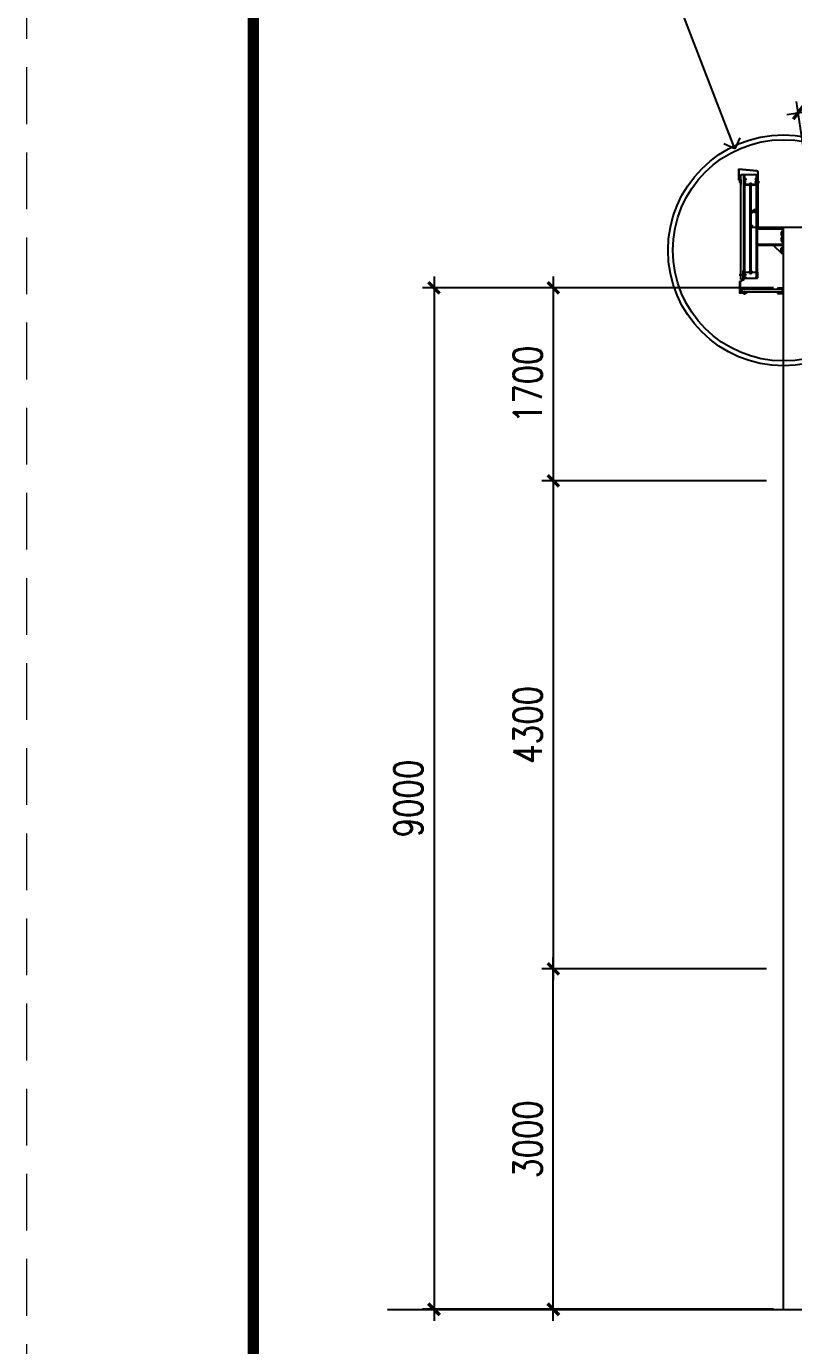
# Model space of a CAD drawing. Header units: inches. Extents: x 651127 to 1529722, y 768575 to 1021311.
# Drawn here: x 1000354 to 1007111, y 843677 to 855301 of the extents above; entities that cross this region are included whole.
import ezdxf

# ---------------------------------------------------------------- set-up
doc = ezdxf.new("R2010")
doc.units = ezdxf.units.IN
doc.header["$LTSCALE"] = 1000
doc.header["$MEASUREMENT"] = 0
doc.linetypes.add('HIDDEN', pattern=[0.375, 0.25, -0.125])
doc.layers.get('DEFPOINTS').update_dxf_attribs({"color": 8, "lineweight": 9})
for name, color, linetype in [('DWGshare.com_1', 7, 'Continuous'), ('DWGshare.com_19', 136, 'Continuous'), ('DWGshare.com_2', 147, 'Continuous'), ('DWGshare.com_3', 7, 'Continuous'), ('DWGshare.com_32', 253, 'Continuous'), ('DWGshare.com_33', 9, 'Continuous'), ('DWGshare.com_34', 1, 'Continuous'), ('DWGshare.com_35', 9, 'Continuous'), ('DWGshare.com_36', 2, 'Continuous')]:
    doc.layers.add(name, color=color, linetype=linetype)
doc.styles.add('DWGshare.com_14', font='romans.shx', dxfattribs={"width": 0.8})
doc.styles.add('DWGshare.com_4', font='romans.shx', dxfattribs={"width": 0.8})
doc.dimstyles.new('DWGshare.com_1', dxfattribs={"dimscale": 100, "dimtxt": 2.5, "dimasz": 1, "dimexe": 1, "dimexo": 1.5, "dimgap": 1, "dimtad": 1, "dimdec": 0, "dimzin": 0, "dimdsep": 46, "dimtxsty": 'DWGshare.com_4', "dimblk": 'DWGshare.com_1', "dimcen": 1.5, "dimdle": 1, "dimclrd": 256, "dimclre": 256, "dimclrt": 7, "dimadec": 0, "dimazin": 0, "dimtfac": 1, "dimtdec": 0, "dimtix": 1, "dimtmove": 2, "dimatfit": 3, "dimfxl": 1, "dimtolj": 1, "dimtzin": 0, "dimarcsym": 0})
doc.dimstyles.new('DWGshare.com_10', dxfattribs={"dimscale": 100, "dimtxt": 2.5, "dimasz": 1.5, "dimexe": 1.5, "dimexo": 1.5, "dimgap": 1, "dimtad": 1, "dimdec": 0, "dimzin": 0, "dimdsep": 46, "dimtxsty": 'DWGshare.com_14', "dimblk": 'DWGshare.com_1', "dimcen": 3, "dimdle": 1.5, "dimclrd": 252, "dimclre": 252, "dimclrt": 7, "dimadec": 0, "dimazin": 0, "dimtfac": 1, "dimtdec": 0, "dimtix": 1, "dimtmove": 2, "dimatfit": 3, "dimldrblk": 'DWGshare.com_13', "dimfxl": 1, "dimtolj": 1, "dimtzin": 0, "dimlwd": -1, "dimlwe": -1, "dimarcsym": 0})

# ---------------------------------------------------------------- blocks, each defined once
blk = doc.blocks.new('DWGshare.com_1')
at = {"color": 0, "linetype": 'ByBlock', "const_width": 0.3}
blk.add_lwpolyline([(-0.5, -0.5), (0.5, 0.5)], dxfattribs=at)
blk = doc.blocks.new('*D1220')
at = {"layer": 'DEFPOINTS', "color": 0, "transparency": 16777216}
for p in [(1004995, 846997), (1007023, 846997), (1006369, 843997)]:
    blk.add_point(p, dxfattribs=at)
at = {"layer": 'DWGshare.com_2', "lineweight": -2, "transparency": 16777216}
for p, q in [((1004995, 843897), (1004995, 847097)), ((1006873, 846997), (1004895, 846997)), ((1006219, 843997), (1004895, 843997))]:
    blk.add_line(p, q, dxfattribs=at)
at = {"layer": 'DWGshare.com_2', "lineweight": -2, "transparency": 16777216, "xscale": 100, "yscale": 100, "zscale": 100}
for p, rotation in [((1004995, 846997), 90), ((1004995, 843997), 270)]:
    blk.add_blockref('DWGshare.com_1', p, dxfattribs=dict(at, rotation=rotation))
at = {"layer": 'DWGshare.com_2', "color": 7, "transparency": 16777216, "insert": (1004770, 845497), "char_height": 250, "attachment_point": 5, "rotation": 90, "style": 'DWGshare.com_4'}
blk.add_mtext('\\A1;3000', dxfattribs=at)
blk = doc.blocks.new('*D1221')
at = {"layer": 'DEFPOINTS', "color": 0, "transparency": 16777216}
for p in [(1007083, 852997), (1003944, 843997), (1007083, 843997)]:
    blk.add_point(p, dxfattribs=at)
at = {"layer": 'DWGshare.com_2', "lineweight": -2, "transparency": 16777216}
for p, q in [((1003944, 853097), (1003944, 843897)), ((1006933, 852997), (1003844, 852997)), ((1006933, 843997), (1003844, 843997))]:
    blk.add_line(p, q, dxfattribs=at)
at = {"layer": 'DWGshare.com_2', "lineweight": -2, "transparency": 16777216, "xscale": 100, "yscale": 100, "zscale": 100}
for p, rotation in [((1003944, 852997), 90), ((1003944, 843997), 270)]:
    blk.add_blockref('DWGshare.com_1', p, dxfattribs=dict(at, rotation=rotation))
at = {"layer": 'DWGshare.com_2', "color": 7, "transparency": 16777216, "insert": (1003719, 848497), "char_height": 250, "attachment_point": 5, "rotation": 90, "style": 'DWGshare.com_4'}
blk.add_mtext('\\A1;9000', dxfattribs=at)
blk = doc.blocks.new('*D1250')
at = {"layer": 'DEFPOINTS', "color": 0, "transparency": 16777216}
for p in [(1039151, 859340), (1039273, 858529), (1007273, 853729)]:
    blk.add_point(p, dxfattribs=at)
at = {"layer": 'DWGshare.com_2', "lineweight": -2, "transparency": 16777216}
for p, q in [((1039250, 858677), (1039136, 859439)), ((1007052, 854525), (1039250, 859355)), ((1007250, 853877), (1007136, 854639))]:
    blk.add_line(p, q, dxfattribs=at)
at = {"layer": 'DWGshare.com_2', "lineweight": -2, "transparency": 16777216, "xscale": 100, "yscale": 100, "zscale": 100}
for p, rotation in [((1039151, 859340), 8.530765609948126), ((1007151, 854540), 188.5307656099481)]:
    blk.add_blockref('DWGshare.com_1', p, dxfattribs=dict(at, rotation=rotation))
at = {"layer": 'DWGshare.com_2', "color": 7, "transparency": 16777216, "insert": (1023117, 857162), "char_height": 250, "attachment_point": 5, "rotation": 8.5308, "style": 'DWGshare.com_4'}
blk.add_mtext('\\A1;32358', dxfattribs=at)
blk = doc.blocks.new('*D1246')
at = {"layer": 'DEFPOINTS', "color": 0, "transparency": 16777216}
for p in [(1007083, 852997), (1004995, 851297), (1007023, 851297)]:
    blk.add_point(p, dxfattribs=at)
at = {"layer": 'DWGshare.com_2', "lineweight": -2, "transparency": 16777216}
for p, q in [((1004995, 853097), (1004995, 851197)), ((1006933, 852997), (1004895, 852997)), ((1006873, 851297), (1004895, 851297))]:
    blk.add_line(p, q, dxfattribs=at)
at = {"layer": 'DWGshare.com_2', "lineweight": -2, "transparency": 16777216, "xscale": 100, "yscale": 100, "zscale": 100}
for p, rotation in [((1004995, 852997), 90), ((1004995, 851297), 270)]:
    blk.add_blockref('DWGshare.com_1', p, dxfattribs=dict(at, rotation=rotation))
at = {"layer": 'DWGshare.com_2', "color": 7, "transparency": 16777216, "insert": (1004770, 852147), "char_height": 250, "attachment_point": 5, "rotation": 90, "style": 'DWGshare.com_4'}
blk.add_mtext('\\A1;1700', dxfattribs=at)
blk = doc.blocks.new('DWGshare.com_13')
at = {"color": 0, "linetype": 'ByBlock', "lineweight": -2}
for p, q in [((0, 0), (-1, 0)), ((-0.5, 0.5), (0, 0)), ((0, 0), (-0.5, -0.5))]:
    blk.add_line(p, q, dxfattribs=at)
blk = doc.blocks.new('*D1248')
at = {"layer": 'DEFPOINTS', "color": 0, "transparency": 16777216}
for p in [(1007023, 851297), (1004995, 846997), (1007023, 846997)]:
    blk.add_point(p, dxfattribs=at)
at = {"layer": 'DWGshare.com_2', "lineweight": -2, "transparency": 16777216}
for p, q in [((1004995, 851397), (1004995, 846897)), ((1006873, 851297), (1004895, 851297)), ((1006873, 846997), (1004895, 846997))]:
    blk.add_line(p, q, dxfattribs=at)
at = {"layer": 'DWGshare.com_2', "lineweight": -2, "transparency": 16777216, "xscale": 100, "yscale": 100, "zscale": 100}
for p, rotation in [((1004995, 851297), 90), ((1004995, 846997), 270)]:
    blk.add_blockref('DWGshare.com_1', p, dxfattribs=dict(at, rotation=rotation))
at = {"layer": 'DWGshare.com_2', "color": 7, "transparency": 16777216, "insert": (1004770, 849147), "char_height": 250, "attachment_point": 5, "rotation": 90, "style": 'DWGshare.com_4'}
blk.add_mtext('\\A1;4300', dxfattribs=at)

msp = doc.modelspace()

# ---------------------------------------------------------------- linework, layer by layer
at = {"layer": 'DEFPOINTS', "linetype": 'HIDDEN', "ltscale": 2}
msp.add_lwpolyline([(1000353.7, 831540.9), (1084453.7, 831540.9), (1084453.7, 890940.9), (1000353.7, 890940.9)], close=True, dxfattribs=at)
at = {"layer": 'DWGshare.com_1', "const_width": 100}
msp.add_lwpolyline([(1002353.7, 832040.9), (1083953.7, 832040.9), (1083953.7, 890440.9), (1002353.7, 890440.9)], close=True, dxfattribs=at)
at = {"layer": 'DWGshare.com_3'}
msp.add_line((1007022.5, 843996.9), (1007022.5, 853528.5), dxfattribs=at)
at = {"layer": 'DWGshare.com_32', "ltscale": 0.9}
for p, q in [((1006627.7, 854046.9), (1006786.8, 854030.9)), ((1006627.7, 853946.9), (1006627.7, 854046.9)), ((1006630.7, 853949.9), (1006630.7, 854043.6)), ((1006630.7, 854043.6), (1006786.5, 854027.9)), ((1006644.1, 853946.9), (1006644.1, 853908.7)), ((1006647.1, 853908.7), (1006644.1, 853908.7)), ((1006647.1, 853949.9), (1006647.1, 853908.7)), ((1006647.5, 853996.9), (1006672.5, 853996.9)), ((1006647.5, 853071.6), (1006647.5, 853996.9)), ((1006672.5, 853071.6), (1006672.5, 853996.9)), ((1006672.5, 853084), (1006672.5, 853996.9)), ((1006672.5, 853996.9), (1006792.5, 853996.9)), ((1006680.5, 853084), (1006680.5, 853996.9)), ((1006784.5, 853084), (1006784.5, 853996.9)), ((1006792.5, 853084), (1006792.5, 853996.9)), ((1006795.5, 854017.9), (1006795.5, 853772.1)), ((1006795.5, 853917.2), (1006798.5, 853917.2)), ((1006798.5, 853917.2), (1006798.5, 854017.9)), ((1006792.5, 853524.5), (1007012.5, 853524.5)), ((1006792.5, 853516.5), (1007012.5, 853516.5)), ((1007001.2, 853486.3), (1007001.2, 853462.8)), ((1007011.8, 853490.5), (1007003, 853490.5)), ((1007003, 853482), (1007011.8, 853482)), ((1007003, 853467), (1007011.8, 853467)), ((1007003, 853458.5), (1007011.8, 853458.5)), ((1007011.8, 853440.5), (1007003, 853440.5)), ((1007011.8, 853458.5), (1007011.8, 853490.5)), ((1007011.8, 853488.3), (1007012.5, 853488.3)), ((1007011.8, 853482.5), (1007023.6, 853482.5)), ((1007011.8, 853466.5), (1007024, 853466.5)), ((1007011.8, 853460.8), (1007012.5, 853460.8)), ((1007011.8, 853408.5), (1007011.8, 853440.5)), ((1007012.5, 853524.5), (1007012.5, 853294.5)), ((1007012.5, 853524.5), (1007022.5, 853524.5)), ((1007012.5, 853460.8), (1007012.5, 853488.3)), ((1006792.5, 853382.5), (1007012.5, 853382.5)), ((1006792.5, 853374.5), (1007012.5, 853374.5)), ((1007012.5, 853294.5), (1006932.5, 853374.5)), ((1007001.2, 853436.3), (1007001.2, 853412.8)), ((1007001.2, 853322.8), (1007001.2, 853346.3)), ((1007003, 853432), (1007011.8, 853432)), ((1007003, 853417), (1007011.8, 853417)), ((1007003, 853408.5), (1007011.8, 853408.5)), ((1007003, 853350.5), (1007011.8, 853350.5)), ((1007003, 853342), (1007011.8, 853342)), ((1007003, 853327), (1007011.8, 853327)), ((1007011.8, 853438.3), (1007012.5, 853438.3)), ((1007011.8, 853432.5), (1007023.6, 853432.5)), ((1007011.8, 853416.5), (1007024, 853416.5)), ((1007011.8, 853410.8), (1007012.5, 853410.8)), ((1007011.8, 853350.5), (1007011.8, 853318.5)), ((1007011.8, 853348.3), (1007012.5, 853348.3)), ((1007011.8, 853342.5), (1007024, 853342.5)), ((1007011.8, 853326.5), (1007023.6, 853326.5)), ((1007012.5, 853410.8), (1007012.5, 853438.3)), ((1007012.5, 853348.3), (1007012.5, 853320.8)), ((1007011.8, 853318.5), (1007003, 853318.5)), ((1007011.8, 853320.8), (1007012.5, 853320.8)), ((1007012.5, 853294.5), (1007022.5, 853294.5)), ((1006672.5, 853071.6), (1006647.5, 853071.6)), ((1007010.9, 852984), (1006652.6, 852984)), ((1006652.6, 852984), (1006652.6, 852959)), ((1006672.5, 853084), (1006792.5, 853084)), ((1007010.9, 852984), (1007010.9, 852959)), ((1007010.9, 852959), (1006652.6, 852959))]:
    msp.add_line(p, q, dxfattribs=at)
at = {"layer": 'DWGshare.com_32', "ltscale": 100}
for p, q in [((1006627.7, 853946.9), (1006644.1, 853946.9)), ((1006630.7, 853949.9), (1006647.1, 853949.9)), ((1007022.5, 852994.5), (1006969.5, 852994.5)), ((1006969.5, 852994.5), (1006969.5, 852991.5)), ((1007019.5, 852991.5), (1006969.5, 852991.5)), ((1007019.5, 852951.5), (1007019.5, 852991.5)), ((1007022.5, 852948.5), (1007022.5, 852994.5)), ((1006969.5, 852951.5), (1007019.5, 852951.5)), ((1006969.5, 852951.5), (1006969.5, 852948.5)), ((1006969.5, 852948.5), (1007022.5, 852948.5))]:
    msp.add_line(p, q, dxfattribs=at)
at = {"layer": 'DWGshare.com_32', "ltscale": 0.9}
for points in [[(1006772.5, 853951.3), (1006789.5, 853951.3), (1006789.5, 853907.3), (1006675.5, 853907.3), (1006675.5, 853951.3), (1006692.5, 853951.3), (1006692.5, 853954.3), (1006672.5, 853954.3), (1006672.5, 853904.3), (1006792.5, 853904.3), (1006792.5, 853954.3), (1006772.5, 853954.3)], [(1006745.5, 853548.5), (1006745.5, 853531.5), (1006789.5, 853531.5), (1006789.5, 853675.5), (1006745.5, 853675.5), (1006745.5, 853658.5), (1006742.5, 853658.5), (1006742.5, 853678.5), (1006792.5, 853678.5), (1006792.5, 853528.5), (1006742.5, 853528.5), (1006742.5, 853548.5)], [(1006667, 853067.6), (1006667, 853147.7), (1006670, 853147.7), (1006670, 853065.7), (1006640.9, 853052.9), (1006640.9, 852952.9), (1006694.7, 852952.9), (1006698.9, 852959), (1006701.3, 852957.3), (1006696.3, 852949.9), (1006637.9, 852949.9), (1006637.9, 853054.9)], [(1006772.5, 853090.1), (1006789.5, 853090.1), (1006789.5, 853134.1), (1006675.5, 853134.1), (1006675.5, 853090.1), (1006692.5, 853090.1), (1006692.5, 853087.1), (1006672.5, 853087.1), (1006672.5, 853137.1), (1006792.5, 853137.1), (1006792.5, 853087.1), (1006772.5, 853087.1)]]:
    msp.add_lwpolyline(points, close=True, dxfattribs=at)
msp.add_lwpolyline([(1007272.5, 853880.6), (1007272.5, 853528.5), (1006792.5, 853528.5), (1006792.5, 853946.9), (1006795.5, 853946.9), (1006795.5, 853531.5), (1007269.5, 853531.5), (1007269.5, 853880.6), (1007272.5, 853880.6)], dxfattribs=at)
for centre, radius, start, end in [((1006785.5, 854017.9), 10, 0, 84.24119), ((1006785.5, 854017.9), 13, 0, 84.24119), ((1007007.1, 853486.3), 5.95, 134.51051, 225.48949), ((1007001.2, 853482), 6.866e-13, 331.78679, 325.6539), ((1007017.9, 853474.5), 16.7, 153.32156, 206.67844), ((1007007.1, 853462.8), 5.95, 134.51051, 225.48949), ((1007007.1, 853436.3), 5.95, 134.51051, 225.48949), ((1007001.2, 853432), 6.866e-13, 331.78679, 325.6539), ((1007017.9, 853424.5), 16.7, 153.32156, 206.67844), ((1007007.1, 853412.8), 5.95, 134.51051, 225.48949), ((1007007.1, 853346.3), 5.95, 134.51051, 225.48949), ((1007017.9, 853334.5), 16.7, 153.32156, 206.67844), ((1007007.1, 853322.8), 5.95, 134.51051, 225.48949), ((1007001.2, 853327), 6.866e-13, 34.3461, 28.21321)]:
    msp.add_arc(centre, radius, start, end, dxfattribs=at)
at = {"layer": 'DWGshare.com_33', "color": 1}
msp.add_line((1003533.1, 843996.9), (1072633.8, 843996.9), dxfattribs=at)
at = {"layer": 'DWGshare.com_34', "ltscale": 100}
for radius in [1017.4, 974.7]:
    msp.add_circle((1007022.5, 853328.2), radius, dxfattribs=at)
at = {"layer": 'DWGshare.com_35'}
for p, q in [((1006637.7, 853924.7), (1006637.7, 853933.9)), ((1006638.4, 853935.6), (1006643.1, 853935.6)), ((1006638.4, 853932.3), (1006643.1, 853932.3)), ((1006638.4, 853926.3), (1006643.1, 853926.3)), ((1006643.1, 853923), (1006638.4, 853923)), ((1006643.1, 853936.3), (1006643.9, 853936.3)), ((1006643.1, 853936.3), (1006643.1, 853922.2)), ((1006643.9, 853922.2), (1006643.1, 853922.2)), ((1006643.9, 853936.3), (1006643.9, 853922.2)), ((1006643.9, 853934.7), (1006644.1, 853934.7)), ((1006643.9, 853923.9), (1006644.1, 853923.9)), ((1006644.1, 853934.7), (1006644.1, 853923.9)), ((1006672.6, 853933.8), (1006672.3, 853933.5)), ((1006672.3, 853931.3), (1006673.5, 853925.5)), ((1006672.3, 853925.1), (1006672.7, 853925.5)), ((1006672.6, 853933.8), (1006673.4, 853933.1)), ((1006672.6, 853933.8), (1006674.2, 853924.8)), ((1006672.7, 853925.5), (1006673.5, 853925.5)), ((1006673.4, 853933.1), (1006674.2, 853933.1)), ((1006673.4, 853933.1), (1006675, 853925.5)), ((1006674.2, 853924.8), (1006673.5, 853925.5)), ((1006674.9, 853933.8), (1006674.2, 853933.1)), ((1006674.2, 853933.1), (1006675.8, 853925.5)), ((1006674.2, 853924.8), (1006675, 853925.5)), ((1006674.9, 853933.8), (1006675.6, 853933.1)), ((1006674.9, 853933.8), (1006676.5, 853924.8)), ((1006675, 853925.5), (1006675.8, 853925.5)), ((1006675.6, 853933.1), (1006676.7, 853933.1)), ((1006675.6, 853933.1), (1006677.2, 853925.5)), ((1006676.5, 853924.8), (1006675.8, 853925.5)), ((1006676.5, 853924.8), (1006677.2, 853925.5)), ((1006677.1, 853933.5), (1006676.7, 853933.1)), ((1006677.4, 853931.9), (1006676.7, 853933.1)), ((1006677.1, 853933.5), (1006677.5, 853933.1)), ((1006677.1, 853933.5), (1006677.4, 853931.9)), ((1006677.2, 853925.5), (1006686.3, 853925.5)), ((1006677.4, 853931.9), (1006677.5, 853933.1)), ((1006677.4, 853931.9), (1006686.3, 853931.9)), ((1006677.4, 853931.9), (1006690.1, 853929.3)), ((1006677.5, 853933.1), (1006686.3, 853933.1)), ((1006686.3, 853933.1), (1006686.3, 853931.9)), ((1006686.3, 853933.1), (1006690.1, 853929.3)), ((1006686.3, 853931.9), (1006690.1, 853929.3)), ((1006686.3, 853925.5), (1006690.1, 853929.3)), ((1006775.1, 853933.1), (1006771.4, 853929.3)), ((1006784, 853931.9), (1006771.4, 853929.3)), ((1006775.1, 853931.9), (1006771.4, 853929.3)), ((1006775.1, 853925.5), (1006771.4, 853929.3)), ((1006783.9, 853933.1), (1006775.1, 853933.1)), ((1006775.1, 853933.1), (1006775.1, 853931.9)), ((1006784, 853931.9), (1006775.1, 853931.9)), ((1006784.2, 853925.5), (1006775.1, 853925.5)), ((1006784.3, 853933.5), (1006783.9, 853933.1)), ((1006784, 853931.9), (1006783.9, 853933.1)), ((1006784.3, 853933.5), (1006784, 853931.9)), ((1006784, 853931.9), (1006784.8, 853933.1)), ((1006785.8, 853933.1), (1006784.2, 853925.5)), ((1006784.9, 853924.8), (1006784.2, 853925.5)), ((1006784.3, 853933.5), (1006784.8, 853933.1)), ((1006785.8, 853933.1), (1006784.8, 853933.1)), ((1006786.6, 853933.8), (1006784.9, 853924.8)), ((1006784.9, 853924.8), (1006785.7, 853925.5)), ((1006787.3, 853933.1), (1006785.7, 853925.5)), ((1006786.5, 853925.5), (1006785.7, 853925.5)), ((1006786.6, 853933.8), (1006785.8, 853933.1)), ((1006788.1, 853933.1), (1006786.5, 853925.5)), ((1006787.2, 853924.8), (1006786.5, 853925.5)), ((1006786.6, 853933.8), (1006787.3, 853933.1)), ((1006788.8, 853933.8), (1006787.2, 853924.8)), ((1006787.2, 853924.8), (1006787.9, 853925.5)), ((1006788.1, 853933.1), (1006787.3, 853933.1)), ((1006789.1, 853931.3), (1006787.9, 853925.5)), ((1006788.7, 853925.5), (1006787.9, 853925.5)), ((1006788.8, 853933.8), (1006788.1, 853933.1)), ((1006789.1, 853925.1), (1006788.7, 853925.5)), ((1006788.8, 853933.8), (1006789.1, 853933.5)), ((1006798.5, 853934.7), (1006798.5, 853923.9)), ((1006798.8, 853934.7), (1006798.5, 853934.7)), ((1006798.8, 853923.9), (1006798.5, 853923.9)), ((1006798.8, 853936.3), (1006798.8, 853922.2)), ((1006799.5, 853936.3), (1006798.8, 853936.3)), ((1006798.8, 853922.2), (1006799.5, 853922.2)), ((1006799.5, 853936.3), (1006799.5, 853922.2)), ((1006804.2, 853935.6), (1006799.5, 853935.6)), ((1006804.2, 853932.3), (1006799.5, 853932.3)), ((1006804.2, 853926.3), (1006799.5, 853926.3)), ((1006799.5, 853923), (1006804.2, 853923)), ((1006804.9, 853924.7), (1006804.9, 853933.9)), ((1006760.5, 853679.6), (1006760.5, 853678.8)), ((1006760.5, 853679.6), (1006774.6, 853679.6)), ((1006760.5, 853678.8), (1006774.6, 853678.8)), ((1006761.2, 853684.3), (1006761.2, 853679.6)), ((1006762.1, 853678.8), (1006762.1, 853678.5)), ((1006762.1, 853678.5), (1006772.9, 853678.5)), ((1006772.1, 853685), (1006762.9, 853685)), ((1006763, 853675.2), (1006763.3, 853675.5)), ((1006763, 853675.2), (1006763.7, 853674.5)), ((1006763, 853675.2), (1006772, 853673.6)), ((1006763, 853673), (1006763.7, 853673.7)), ((1006763, 853673), (1006763.7, 853672.2)), ((1006763, 853673), (1006772, 853671.4)), ((1006763.7, 853674.5), (1006763.7, 853673.7)), ((1006763.7, 853674.5), (1006771.3, 853672.9)), ((1006763.7, 853673.7), (1006771.3, 853672.1)), ((1006763.7, 853672.2), (1006763.7, 853671.2)), ((1006763.7, 853672.2), (1006771.3, 853670.6)), ((1006764.6, 853684.3), (1006764.6, 853679.6)), ((1006765.5, 853675.5), (1006771.3, 853674.3)), ((1006763.3, 853670.7), (1006763.7, 853671.2)), ((1006763.3, 853670.7), (1006763.7, 853670.3)), ((1006763.3, 853670.7), (1006764.9, 853670.4)), ((1006764.9, 853670.4), (1006763.7, 853671.2)), ((1006764.9, 853670.4), (1006763.7, 853670.3)), ((1006763.7, 853670.3), (1006763.7, 853661.5)), ((1006763.7, 853661.5), (1006764.9, 853661.5)), ((1006763.7, 853661.5), (1006767.5, 853657.8)), ((1006764.9, 853670.4), (1006764.9, 853661.5)), ((1006764.9, 853670.4), (1006767.5, 853657.8)), ((1006764.9, 853661.5), (1006767.5, 853657.8)), ((1006771.3, 853661.5), (1006767.5, 853657.8)), ((1006641.1, 853107.5), (1006641.1, 853116.7)), ((1006641.8, 853118.4), (1006646.5, 853118.4)), ((1006641.8, 853115), (1006646.5, 853115)), ((1006641.8, 853109.1), (1006646.5, 853109.1)), ((1006646.5, 853105.8), (1006641.8, 853105.8)), ((1006646.5, 853119.1), (1006646.5, 853105)), ((1006646.5, 853119.1), (1006647.2, 853119.1)), ((1006647.2, 853105), (1006646.5, 853105)), ((1006647.2, 853119.1), (1006647.2, 853105)), ((1006647.2, 853117.5), (1006647.5, 853117.5)), ((1006647.2, 853106.7), (1006647.5, 853106.7)), ((1006647.5, 853117.5), (1006647.5, 853106.7)), ((1006676, 853116.6), (1006675.7, 853116.2)), ((1006675.7, 853114.1), (1006676.9, 853108.3)), ((1006675.7, 853107.9), (1006676.1, 853108.3)), ((1006676, 853116.6), (1006677.6, 853107.6)), ((1006676, 853116.6), (1006676.7, 853115.9)), ((1006676.1, 853108.3), (1006676.9, 853108.3)), ((1006676.7, 853115.9), (1006678.3, 853108.3)), ((1006676.7, 853115.9), (1006677.5, 853115.9)), ((1006677.6, 853107.6), (1006676.9, 853108.3)), ((1006678.2, 853116.6), (1006677.5, 853115.9)), ((1006677.5, 853115.9), (1006679.1, 853108.3)), ((1006677.6, 853107.6), (1006678.3, 853108.3)), ((1006678.2, 853116.6), (1006679.8, 853107.6)), ((1006678.2, 853116.6), (1006679, 853115.9)), ((1006678.3, 853108.3), (1006679.1, 853108.3)), ((1006679, 853115.9), (1006680.6, 853108.3)), ((1006679, 853115.9), (1006680, 853115.9)), ((1006679.8, 853107.6), (1006679.1, 853108.3)), ((1006679.8, 853107.6), (1006680.6, 853108.3)), ((1006680.5, 853116.3), (1006680, 853115.9)), ((1006680.8, 853114.6), (1006680, 853115.9)), ((1006680.5, 853116.3), (1006680.8, 853114.6)), ((1006680.5, 853116.3), (1006680.9, 853115.9)), ((1006680.6, 853108.3), (1006689.7, 853108.3)), ((1006680.8, 853114.6), (1006680.9, 853115.9)), ((1006680.8, 853114.6), (1006693.4, 853112.1)), ((1006680.8, 853114.6), (1006689.7, 853114.6)), ((1006680.9, 853115.9), (1006689.7, 853115.9)), ((1006689.7, 853115.9), (1006693.4, 853112.1)), ((1006689.7, 853115.9), (1006689.7, 853114.6)), ((1006689.7, 853114.6), (1006693.4, 853112.1)), ((1006689.7, 853108.3), (1006693.4, 853112.1)), ((1006674, 852986.6), (1006683, 852988.2)), ((1006674, 852986.6), (1006674.7, 852987.3)), ((1006674, 852986.6), (1006674.7, 852985.8)), ((1006674, 852984.3), (1006683, 852985.9)), ((1006674, 852984.3), (1006674.7, 852985)), ((1006674, 852984.3), (1006674.3, 852984)), ((1006674.3, 852988.8), (1006674.7, 852989.2)), ((1006674.3, 852988.8), (1006675.9, 852989.1)), ((1006674.3, 852988.8), (1006674.7, 852988.4)), ((1006674.7, 852998), (1006678.5, 853001.8)), ((1006674.7, 852998), (1006675.9, 852998)), ((1006674.7, 852989.2), (1006674.7, 852998)), ((1006675.9, 852989.1), (1006674.7, 852989.2)), ((1006675.9, 852989.1), (1006674.7, 852988.4)), ((1006674.7, 852987.3), (1006682.3, 852988.9)), ((1006674.7, 852987.3), (1006674.7, 852988.4)), ((1006674.7, 852985.8), (1006682.3, 852987.4)), ((1006674.7, 852985), (1006682.3, 852986.6)), ((1006674.7, 852985), (1006674.7, 852985.8)), ((1006675.9, 852998), (1006678.5, 853001.8)), ((1006675.9, 852989.1), (1006678.5, 853001.8)), ((1006675.9, 852989.1), (1006675.9, 852998)), ((1006676.5, 852984), (1006682.3, 852985.2)), ((1006682.3, 852998), (1006678.5, 853001.8)), ((1006682.3, 852988.9), (1006682.3, 852998)), ((1006683, 852988.2), (1006682.3, 852988.9)), ((1006683, 852988.2), (1006682.3, 852987.4)), ((1006682.3, 852986.6), (1006682.3, 852987.4)), ((1006683, 852985.9), (1006682.3, 852986.6)), ((1006683, 852985.9), (1006682.3, 852985.2)), ((1006682.3, 852984.4), (1006682.3, 852985.2)), ((1006682.7, 852984), (1006682.3, 852984.4)), ((1007013.1, 852966.8), (1007013.1, 852976.1)), ((1007013.8, 852977.8), (1007018.5, 852977.8)), ((1007013.8, 852974.4), (1007018.5, 852974.4)), ((1007018.5, 852978.5), (1007019.2, 852978.5)), ((1007018.5, 852978.5), (1007018.5, 852964.4)), ((1007019.2, 852978.5), (1007019.2, 852964.4)), ((1007019.2, 852976.9), (1007019.5, 852976.9)), ((1007019.5, 852976.9), (1007019.5, 852966.1)), ((1006671.4, 852948.9), (1006671.4, 852949.6)), ((1006671.4, 852949.6), (1006685.5, 852949.6)), ((1006671.4, 852948.9), (1006685.5, 852948.9)), ((1006672.2, 852944.2), (1006672.2, 852948.9)), ((1006673.1, 852949.6), (1006673.1, 852949.9)), ((1006673.1, 852949.9), (1006683.9, 852949.9)), ((1006683.1, 852943.5), (1006673.9, 852943.5)), ((1006675.5, 852944.2), (1006675.5, 852948.9)), ((1006681.4, 852944.2), (1006681.4, 852948.9)), ((1006683.9, 852949.6), (1006683.9, 852949.9)), ((1006684.8, 852948.9), (1006684.8, 852944.2)), ((1006685.5, 852949.6), (1006685.5, 852948.9)), ((1007013.8, 852968.5), (1007018.5, 852968.5)), ((1007018.5, 852965.2), (1007013.8, 852965.2)), ((1007019.2, 852964.4), (1007018.5, 852964.4)), ((1007019.2, 852966.1), (1007019.5, 852966.1))]:
    msp.add_line(p, q, dxfattribs=at)
for centre, radius, start, end in [((1006640, 853933.9), 2.34, 134.51051, 225.48949), ((1006644.3, 853929.3), 6.58, 153.32156, 206.67844), ((1006640, 853924.7), 2.34, 134.51051, 225.48949), ((1006637.7, 853926.3), 2.703e-13, 34.3461, 28.21321), ((1006802.6, 853933.9), 2.34, 314.51051, 45.48949), ((1006798.4, 853929.3), 6.58, 333.32156, 26.67844), ((1006802.6, 853924.7), 2.34, 314.51051, 45.48949), ((1006804.9, 853926.3), 2.703e-13, 151.78679, 145.6539), ((1006762.9, 853682.6), 2.34, 44.51051, 135.48949), ((1006767.5, 853678.4), 6.58, 63.32156, 116.67844), ((1006643.4, 853116.7), 2.34, 134.51051, 225.48949), ((1006647.7, 853112.1), 6.58, 153.32156, 206.67844), ((1006641.1, 853109.1), 2.703e-13, 34.3461, 28.21321), ((1006643.4, 853107.5), 2.34, 134.51051, 225.48949), ((1007015.4, 852976.1), 2.34, 134.51051, 225.48949), ((1007019.7, 852971.5), 6.58, 153.32156, 206.67844), ((1006673.9, 852945.8), 2.34, 224.51051, 315.48949), ((1006678.5, 852950.1), 6.58, 243.32156, 296.67844), ((1006683.1, 852945.8), 2.34, 224.51051, 315.48949), ((1006681.4, 852943.5), 2.703e-13, 124.3461, 118.21321), ((1007015.4, 852966.8), 2.34, 134.51051, 225.48949), ((1007013.1, 852968.5), 2.703e-13, 34.3461, 28.21321)]:
    msp.add_arc(centre, radius, start, end, dxfattribs=at)
for points in [[(1006677.4, 853931.9), (1006677.1, 853931.5), (1006675.8, 853930), (1006677.2, 853926.6), (1006680, 853925.7), (1006681.5, 853925.6), (1006682.1, 853925.5)], [(1006784, 853931.9), (1006784.4, 853931.5), (1006785.6, 853930), (1006784.2, 853926.6), (1006781.5, 853925.7), (1006779.9, 853925.6), (1006779.4, 853925.5)], [(1006764.9, 853670.4), (1006765.3, 853670.8), (1006766.8, 853672), (1006770.2, 853670.6), (1006771.1, 853667.9), (1006771.2, 853666.3), (1006771.3, 853665.8)], [(1006680.8, 853114.6), (1006680.4, 853114.2), (1006679.2, 853112.8), (1006680.6, 853109.4), (1006683.3, 853108.5), (1006684.8, 853108.4), (1006685.4, 853108.3)], [(1006675.9, 852989.1), (1006676.3, 852988.7), (1006677.8, 852987.5), (1006681.1, 852988.9), (1006682.1, 852991.7), (1006682.2, 852993.2), (1006682.3, 852993.8)]]:
    msp.add_open_spline(points, degree=3, knots=[0, 0, 0, 0, 1.5231624, 5.4675409, 8.216002, 10.0138921, 10.0138921, 10.0138921, 10.0138921], dxfattribs=at)
at = {"layer": 'DWGshare.com_36'}
for p, q in [((1006722.1, 853907.7), (1006722.1, 853913.3)), ((1006742.1, 853907.7), (1006722.1, 853907.7)), ((1006724.8, 853914.4), (1006739.5, 853914.4)), ((1006727.1, 853915.5), (1006727.8, 853916.1)), ((1006727.1, 853915.5), (1006727.8, 853914.9)), ((1006727.3, 853914.4), (1006727.8, 853914.9)), ((1006727.5, 853916.4), (1006727.9, 853917.2)), ((1006727.5, 853916.4), (1006727.8, 853916.1)), ((1006727.5, 853913.3), (1006727.5, 853907.7)), ((1006727.8, 853916.1), (1006736.5, 853915.1)), ((1006727.8, 853914.9), (1006732, 853914.4)), ((1006736.5, 853917.2), (1006727.9, 853917.2)), ((1006732.1, 853916.9), (1006736.5, 853916.4)), ((1006736.5, 853916.4), (1006736.5, 853917.2)), ((1006737.1, 853915.7), (1006736.5, 853916.4)), ((1006737.1, 853915.7), (1006736.5, 853915.1)), ((1006737.1, 853914.5), (1006736.5, 853915.1)), ((1006736.8, 853913.3), (1006736.8, 853907.7)), ((1006737.1, 853914.5), (1006737, 853914.4)), ((1006742.1, 853913.3), (1006742.1, 853907.7)), ((1006722.1, 853903.9), (1006722.1, 853898.3)), ((1006742.1, 853903.9), (1006722.1, 853903.9)), ((1006724.8, 853897.2), (1006739.5, 853897.2)), ((1006727.1, 853896.7), (1006727.7, 853897.2)), ((1006727.1, 853896.7), (1006727.8, 853896)), ((1006727.1, 853895.4), (1006727.8, 853896)), ((1006727.1, 853895.4), (1006727.8, 853894.8)), ((1006727.1, 853894.2), (1006727.8, 853894.8)), ((1006727.1, 853894.2), (1006727.8, 853893.5)), ((1006727.1, 853892.9), (1006727.8, 853893.5)), ((1006727.1, 853892.9), (1006727.8, 853892.3)), ((1006727.1, 853891.7), (1006727.8, 853892.3)), ((1006727.5, 853898.3), (1006727.5, 853903.9)), ((1006727.5, 853149.7), (1006727.5, 853891.7)), ((1006727.8, 853896), (1006736.5, 853895)), ((1006727.8, 853894.8), (1006736.5, 853893.8)), ((1006727.8, 853893.5), (1006736.5, 853892.5)), ((1006727.8, 853892.3), (1006734, 853891.7)), ((1006728.4, 853897.2), (1006736.5, 853896.3)), ((1006737.1, 853896.9), (1006736.5, 853896.3)), ((1006737.1, 853895.7), (1006736.5, 853896.3)), ((1006737.1, 853895.7), (1006736.5, 853895)), ((1006737.1, 853894.4), (1006736.5, 853895)), ((1006737.1, 853894.4), (1006736.5, 853893.8)), ((1006737.1, 853893.2), (1006736.5, 853893.8)), ((1006737.1, 853893.2), (1006736.5, 853892.5)), ((1006737.1, 853891.9), (1006736.5, 853892.5)), ((1006736.8, 853898.3), (1006736.8, 853903.9)), ((1006737.1, 853896.9), (1006736.8, 853897.2)), ((1006737.5, 853149.5), (1006737.5, 853897.2)), ((1006742.1, 853898.3), (1006742.1, 853903.9)), ((1006722.5, 853137.5), (1006722.5, 853143.1)), ((1006742.5, 853137.5), (1006722.5, 853137.5)), ((1006742.5, 853133.7), (1006722.5, 853133.7)), ((1006722.5, 853133.7), (1006722.5, 853128.1)), ((1006725.2, 853144.2), (1006739.9, 853144.2)), ((1006725.2, 853127), (1006739.9, 853127)), ((1006727.5, 853149.7), (1006728.1, 853149.1)), ((1006727.5, 853148.5), (1006728.1, 853149.1)), ((1006727.5, 853148.5), (1006728.1, 853147.8)), ((1006727.5, 853147.2), (1006728.1, 853147.8)), ((1006727.5, 853147.2), (1006728.1, 853146.6)), ((1006727.5, 853146), (1006728.1, 853146.6)), ((1006727.5, 853146), (1006728.1, 853145.3)), ((1006727.5, 853144.7), (1006728.1, 853145.3)), ((1006727.5, 853144.7), (1006728.1, 853144.2)), ((1006727.5, 853125.9), (1006728.1, 853126.5)), ((1006727.5, 853125.9), (1006728.1, 853125.3)), ((1006727.6, 853127), (1006728.1, 853126.5)), ((1006727.8, 853143.1), (1006727.8, 853137.5)), ((1006727.8, 853128.1), (1006727.8, 853133.7)), ((1006727.8, 853125), (1006728.1, 853125.3)), ((1006727.8, 853125), (1006728.3, 853124.1)), ((1006728.1, 853149.1), (1006734.4, 853149.7)), ((1006728.1, 853147.8), (1006736.9, 853148.8)), ((1006728.1, 853146.6), (1006736.9, 853147.6)), ((1006728.1, 853145.3), (1006736.9, 853146.3)), ((1006728.1, 853126.5), (1006732.4, 853127)), ((1006728.1, 853125.3), (1006736.9, 853126.3)), ((1006736.9, 853124.1), (1006728.3, 853124.1)), ((1006728.7, 853144.2), (1006736.9, 853145.1)), ((1006732.5, 853124.5), (1006736.9, 853125)), ((1006737.5, 853149.5), (1006736.9, 853148.8)), ((1006737.5, 853148.2), (1006736.9, 853148.8)), ((1006737.5, 853148.2), (1006736.9, 853147.6)), ((1006737.5, 853147), (1006736.9, 853147.6)), ((1006737.5, 853147), (1006736.9, 853146.3)), ((1006737.5, 853145.7), (1006736.9, 853146.3)), ((1006737.5, 853145.7), (1006736.9, 853145.1)), ((1006737.5, 853144.5), (1006736.9, 853145.1)), ((1006737.5, 853126.9), (1006736.9, 853126.3)), ((1006737.5, 853125.6), (1006736.9, 853126.3)), ((1006737.5, 853125.6), (1006736.9, 853125)), ((1006736.9, 853125), (1006736.9, 853124.1)), ((1006737.5, 853144.5), (1006737.2, 853144.2)), ((1006737.2, 853143.1), (1006737.2, 853137.5)), ((1006737.2, 853128.1), (1006737.2, 853133.7)), ((1006737.5, 853126.9), (1006737.4, 853127)), ((1006742.5, 853143.1), (1006742.5, 853137.5)), ((1006742.5, 853128.1), (1006742.5, 853133.7))]:
    msp.add_line(p, q, dxfattribs=at)
at = {"layer": 'DWGshare.com_36', "color": 9}
for p, q in [((1006723.6, 853907.7), (1006723.6, 853907.3)), ((1006740.7, 853907.3), (1006723.6, 853907.3)), ((1006740.7, 853904.3), (1006723.6, 853904.3)), ((1006723.6, 853903.9), (1006723.6, 853904.3)), ((1006727.1, 853915.5), (1006737.1, 853914.5)), ((1006727.6, 853916.7), (1006737.1, 853915.7)), ((1006740.7, 853907.7), (1006740.7, 853907.3)), ((1006740.7, 853903.9), (1006740.7, 853904.3)), ((1006727.1, 853896.7), (1006737.1, 853895.7)), ((1006727.1, 853895.4), (1006737.1, 853894.4)), ((1006727.1, 853894.2), (1006737.1, 853893.2)), ((1006727.1, 853892.9), (1006737.1, 853891.9)), ((1006734, 853891.7), (1006727.1, 853891.7)), ((1006734.1, 853897.2), (1006737.1, 853896.9)), ((1006723.9, 853137.5), (1006723.9, 853137.1)), ((1006741.1, 853137.1), (1006723.9, 853137.1)), ((1006741.1, 853134.1), (1006723.9, 853134.1)), ((1006723.9, 853133.7), (1006723.9, 853134.1)), ((1006734.4, 853149.7), (1006727.5, 853149.7)), ((1006727.5, 853148.5), (1006737.5, 853149.5)), ((1006727.5, 853147.2), (1006737.5, 853148.2)), ((1006727.5, 853146), (1006737.5, 853147)), ((1006727.5, 853144.7), (1006737.5, 853145.7)), ((1006727.5, 853125.9), (1006737.5, 853126.9)), ((1006728, 853124.7), (1006737.5, 853125.6)), ((1006734.4, 853144.2), (1006737.5, 853144.5)), ((1006741.1, 853137.5), (1006741.1, 853137.1)), ((1006741.1, 853133.7), (1006741.1, 853134.1))]:
    msp.add_line(p, q, dxfattribs=at)
at = {"layer": 'DWGshare.com_36'}
for centre, radius, start, end in [((1006724.8, 853910.7), 3.72, 44.51051, 135.48949), ((1006727.5, 853914.4), 4.291e-13, 304.3461, 298.21321), ((1006732.1, 853903.9), 10.5, 63.32156, 116.67844), ((1006739.5, 853910.7), 3.72, 44.51051, 135.48949), ((1006724.8, 853900.9), 3.72, 224.51051, 315.48949), ((1006732.1, 853907.7), 10.5, 243.32156, 296.67844), ((1006727.5, 853897.2), 4.291e-13, 61.78679, 55.6539), ((1006739.5, 853900.9), 3.72, 224.51051, 315.48949), ((1006725.2, 853140.4), 3.72, 44.51051, 135.48949), ((1006725.2, 853130.7), 3.72, 224.51051, 315.48949), ((1006727.8, 853144.2), 4.291e-13, 304.3461, 298.21321), ((1006732.5, 853133.7), 10.5, 63.32156, 116.67844), ((1006732.5, 853137.4), 10.5, 243.32156, 296.67844), ((1006727.8, 853127), 4.291e-13, 61.78679, 55.6539), ((1006739.9, 853140.4), 3.72, 44.51051, 135.48949), ((1006739.9, 853130.7), 3.72, 224.51051, 315.48949)]:
    msp.add_arc(centre, radius, start, end, dxfattribs=at)

# ---------------------------------------------------------------- dimensions: what is measured, and where the dimension line sits
at = {"layer": 'DWGshare.com_2'}
dim = msp.add_aligned_dim(p1=(1007272.5, 853728.9), p2=(1039272.5, 858528.9), distance=820.1, dimstyle='DWGshare.com_1', dxfattribs=at)
dim.commit()
dim.dimension.update_dxf_attribs({"geometry": '*D1250', "text_midpoint": (1023117.5, 857162.4)})
for base, p1, p2, angle, picture, middle in [((1003943.6, 843996.9), (1007082.7, 852996.7), (1007082.7, 843996.9), 90, '*D1221', (1003718.6, 848496.8)), ((1004994.9, 851296.9), (1007082.7, 852996.7), (1007022.5, 851296.9), 270, '*D1246', (1004769.9, 852146.8)), ((1004994.9, 846996.9), (1007022.5, 851296.9), (1007022.5, 846996.9), 270, '*D1248', (1004769.9, 849146.9)), ((1004994.9, 846996.9), (1006368.9, 843996.9), (1007022.5, 846996.9), 90, '*D1220', (1004769.9, 845496.9))]:
    dim = msp.add_linear_dim(base=base, p1=p1, p2=p2, angle=angle, dimstyle='DWGshare.com_1', dxfattribs=at)
    dim.commit()
    dim.dimension.update_dxf_attribs({"geometry": picture, "text_midpoint": middle})

# ---------------------------------------------------------------- leaders
at = {"layer": 'DWGshare.com_19'}
msp.add_leader([(1006594, 854222.2), (1006096, 855518.4), (1003400.7, 855518.4)], dimstyle='DWGshare.com_10', override={"dimgap": 1, "dimtad": 0}, dxfattribs=at)

doc.saveas('drawing.dxf')
